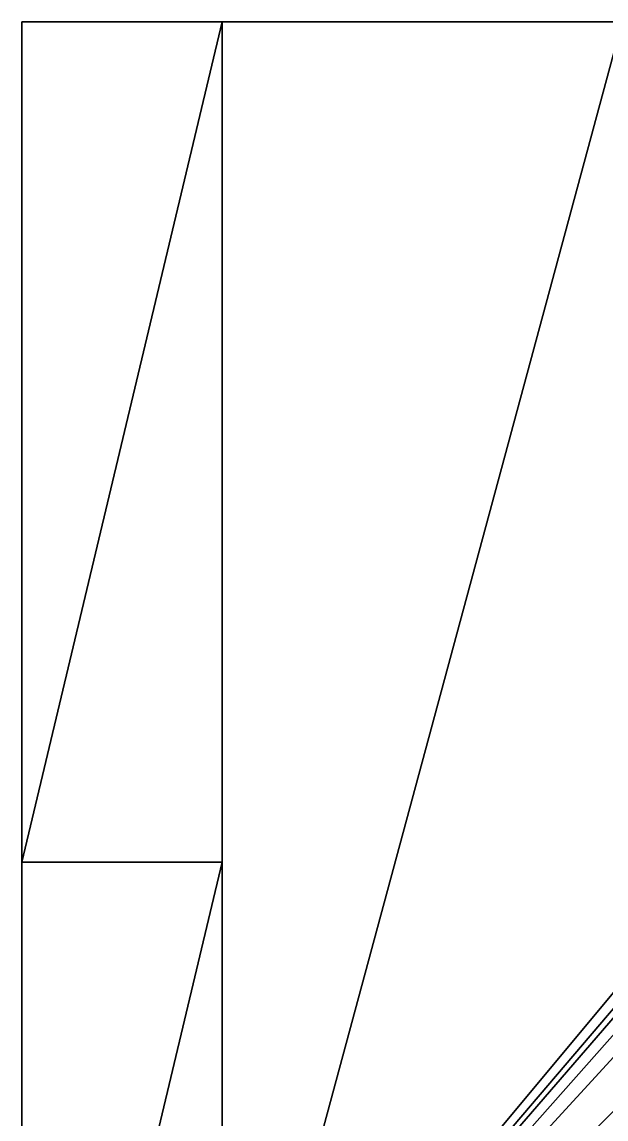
# Model space of a CAD drawing. Extents: x -15 to 425, y -15 to 425.
# Drawn here: x -15 to -0.4, y -0.42 to 27 of the extents above; entities that cross this region are included whole.
import ezdxf

# ---------------------------------------------------------------- set-up
doc = ezdxf.new("R2010")
doc.units = 0
doc.layers.add('SOUTIEN_BARRES_HAUT', color=34, linetype='CONTINUOUS')

# ---------------------------------------------------------------- blocks, each defined once
blk = doc.blocks.new('SUPPORT_HAU_BACK_LEFT')
at = {"layer": 'SOUTIEN_BARRES_HAUT'}
for p, q in [((35, 42, 20), (0, 42, 20)), ((0, 0, 20), (0, 42, 20)), ((0, 42, 10), (5, 42, 10)), ((0, 42, 10), (0, 42, 20)), ((0, 21), (0, 42, 10)), ((5, 42, 15), (5, 5, 15)), ((15, 42, 15), (5, 42, 15)), ((5, 42, 15), (5, 42, 10)), ((5, 21), (5, 42, 10)), ((0, 0), (0, 21)), ((0, 21), (5, 21)), ((5, 21), (5, 5))]:
    blk.add_line(p, q, dxfattribs=at)
mesh = blk.add_polyface(dxfattribs=at)
corners = [(0, 0, 20), (31.136, 33.965, 20), (31, 35, 20), (42, 0, 20), (31.536, 33, 20), (32.172, 32.172, 20), (33, 31.536, 20), (33.965, 31.136, 20), (35, 31, 20), (36.035, 31.136, 20), (37, 31.536, 20), (37.828, 32.172, 20), (38.464, 33, 20), (38.864, 33.965, 20), (39, 35, 20), (39.95, 39.95, 20), (41.062, 38.5, 20), (41.761, 36.812, 20), (42, 35, 20), (42, 20, 20), (52, 20, 20), (52, 35, 20), (35, 42, 20), (0, 42, 20), (31.536, 37, 20), (31.136, 36.035, 20), (32.172, 37.828, 20), (33, 38.464, 20), (33.965, 38.864, 20), (35, 39, 20), (36.035, 38.864, 20), (36.812, 41.761, 20), (37, 38.464, 20), (38.5, 41.062, 20), (37.828, 37.828, 20), (38.464, 37, 20), (38.864, 36.035, 20)]
mesh.append_faces([[corners[k] for k in face] for face in [(18, 20, 21), (0, 22, 23)]], dxfattribs={"vtx0": -1})
mesh.append_faces([[corners[k] for k in face] for face in [(1, 3, 4), (4, 3, 5), (5, 3, 6), (6, 3, 7), (7, 3, 8), (8, 3, 9), (9, 3, 10), (10, 3, 11), (11, 3, 12), (12, 3, 13), (13, 3, 14), (15, 3, 16), (16, 3, 17), (17, 3, 18), (24, 0, 25), (25, 0, 2), (22, 30, 31), (31, 32, 33), (33, 36, 15)]], dxfattribs={"vtx0": -1, "vtx1": -1})
mesh.append_faces([[corners[k] for k in face] for face in [(14, 3, 15), (22, 0, 24)]], dxfattribs={"vtx0": -1, "vtx1": -1, "vtx2": -1})
mesh.append_faces([[corners[k] for k in face] for face in [(0, 1, 2), (1, 0, 3), (18, 3, 19), (18, 19, 20), (22, 24, 26), (22, 26, 27), (22, 27, 28), (22, 28, 29), (22, 29, 30), (31, 30, 32), (33, 32, 34), (33, 34, 35), (33, 35, 36), (15, 36, 14)]], dxfattribs={"vtx0": -1, "vtx2": -1})
mesh = blk.add_polyface(dxfattribs=at)
corners = [(0, 42, 20), (5, 42, 10), (0, 42, 10), (5, 42, 15), (15, 42, 15), (20, 42, 15), (35, 42, 15), (35, 42, 20)]
mesh.append_faces([[corners[k] for k in face] for face in [(0, 1, 2), (6, 0, 7)]], dxfattribs={"vtx0": -1})
mesh.append_faces([[corners[k] for k in face] for face in [(1, 0, 3), (3, 0, 4), (4, 0, 5), (5, 0, 6)]], dxfattribs={"vtx0": -1, "vtx1": -1})
mesh = blk.add_polyface(dxfattribs=at)
corners = [(5, 42, 10), (0, 21), (0, 42, 10), (5, 21)]
mesh.append_faces([[corners[k] for k in face] for face in [(0, 1, 2), (1, 0, 3)]], dxfattribs={"vtx0": -1})
mesh = blk.add_polyface(dxfattribs=at)
corners = [(0, 42, 20), (0, 0), (0, 0, 20), (0, 21), (0, 42, 10)]
mesh.append_faces([[corners[k] for k in face] for face in [(0, 1, 2), (3, 0, 4)]], dxfattribs={"vtx0": -1})
mesh.append_faces([[corners[k] for k in face] for face in [(1, 0, 3)]], dxfattribs={"vtx0": -1, "vtx1": -1})
mesh = blk.add_polyface(dxfattribs=at)
corners = [(15, 42, 15), (5, 5, 15), (5, 42, 15), (15, 15, 15), (42, 5, 15), (42, 15, 15)]
mesh.append_faces([[corners[k] for k in face] for face in [(0, 1, 2), (4, 3, 5)]], dxfattribs={"vtx0": -1})
mesh.append_faces([[corners[k] for k in face] for face in [(1, 3, 4)]], dxfattribs={"vtx0": -1, "vtx1": -1})
mesh.append_faces([[corners[k] for k in face] for face in [(1, 0, 3)]], dxfattribs={"vtx0": -1, "vtx2": -1})
mesh = blk.add_polyface(dxfattribs=at)
corners = [(5, 5), (5, 42, 15), (5, 5, 15), (5, 21), (5, 42, 10)]
mesh.append_faces([[corners[k] for k in face] for face in [(0, 1, 2), (1, 3, 4)]], dxfattribs={"vtx0": -1})
mesh.append_faces([[corners[k] for k in face] for face in [(1, 0, 3)]], dxfattribs={"vtx0": -1, "vtx2": -1})
mesh = blk.add_polyface(dxfattribs=at)
corners = [(5, 21), (0, 0), (0, 21), (5, 5), (21, 0), (21, 5)]
mesh.append_faces([[corners[k] for k in face] for face in [(0, 1, 2), (4, 3, 5)]], dxfattribs={"vtx0": -1})
mesh.append_faces([[corners[k] for k in face] for face in [(1, 3, 4)]], dxfattribs={"vtx0": -1, "vtx1": -1})
mesh.append_faces([[corners[k] for k in face] for face in [(1, 0, 3)]], dxfattribs={"vtx0": -1, "vtx2": -1})

msp = doc.modelspace()

# ---------------------------------------------------------------- block references
at = {"layer": 'SOUTIEN_BARRES_HAUT', "color": 126}
msp.add_blockref('SUPPORT_HAU_BACK_LEFT', (-15, -15, 375), dxfattribs=at)

doc.saveas('drawing.dxf')
